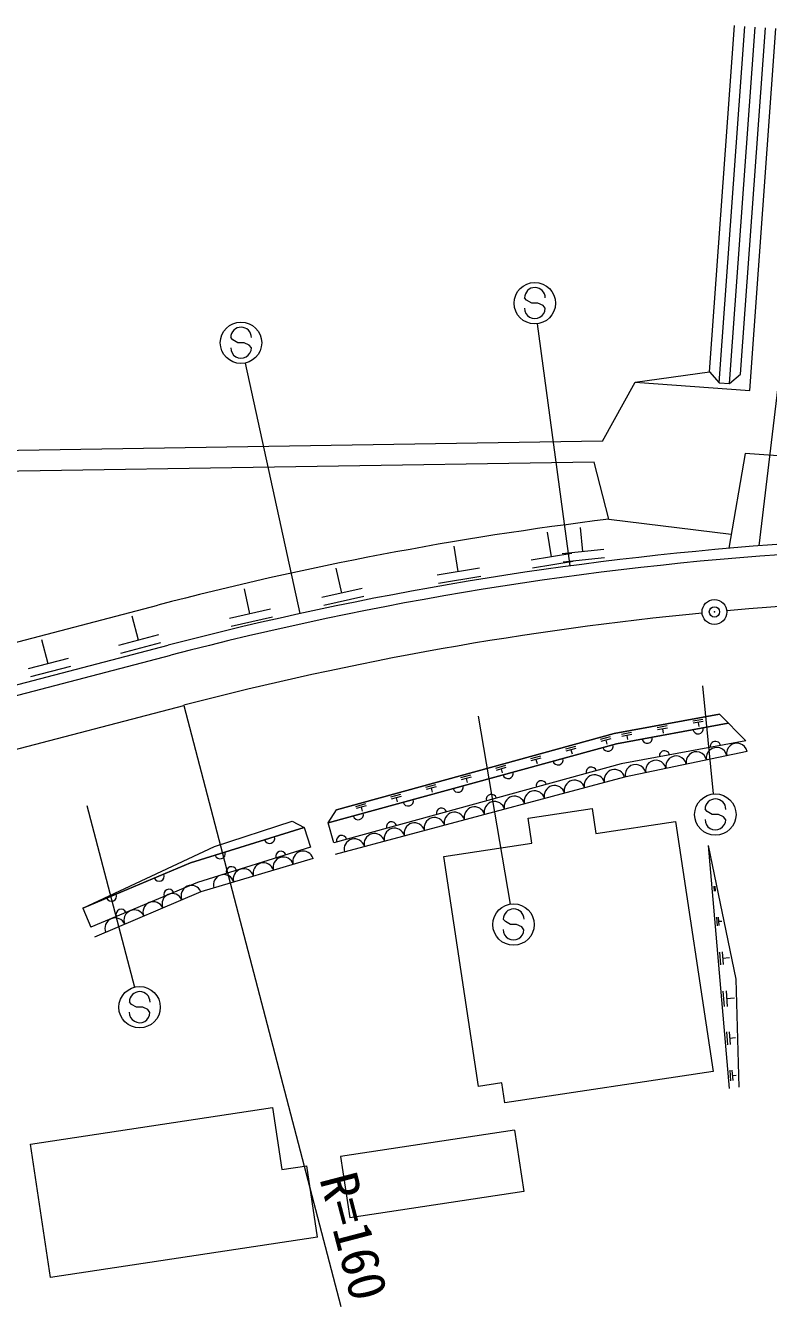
# Model space of a CAD drawing. Units: millimetres on the paper. Extents: x 40 to 680, y 20 to 380.
# Drawn here: x 333 to 368.9, y 270.8 to 332.7 of the extents above; entities that cross this region are included whole.
import ezdxf
from ezdxf.enums import TextEntityAlignment as Align

# ---------------------------------------------------------------- set-up
doc = ezdxf.new("R2010")
doc.units = ezdxf.units.MM
doc.header["$PDMODE"] = 32
doc.header["$PDSIZE"] = 0.5
doc.layers.add('M-BGD', color=7, linetype='Continuous', lineweight=18)
doc.styles.add('ＭＳ ゴシック', font='')
doc.styles.get('ＭＳ ゴシック').set_extended_font_data('MS Gothic')

msp = doc.modelspace()

# ---------------------------------------------------------------- linework, layer by layer
at = {"layer": 'M-BGD'}
for p, q in [((366.073, 315.958), (367.28, 332.676)), ((366.535, 315.423), (367.779, 332.64)), ((367.034, 315.386), (368.277, 332.604)), ((367.569, 315.849), (368.776, 332.568)), ((368.012, 315.049), (369.275, 332.532)), ((357.235, 319.413), (357.136, 319.531)), ((357.48, 319.273), (357.235, 319.413)), ((357.781, 319.271), (357.48, 319.273)), ((358.026, 319.159), (357.781, 319.271)), ((358.132, 319.023), (358.026, 319.159)), ((368.459, 307.554), (369.805, 318.749)), ((359.341, 306.584), (357.764, 318.281)), ((343.047, 317.499), (342.947, 317.617)), ((343.292, 317.36), (343.047, 317.499)), ((343.593, 317.357), (343.292, 317.36)), ((343.838, 317.246), (343.593, 317.357)), ((343.944, 317.109), (343.838, 317.246)), ((346.302, 304.283), (343.656, 316.382)), ((360.901, 312.608), (362.483, 315.454)), ((362.483, 315.454), (366.073, 315.958)), ((362.483, 315.454), (368.012, 315.049)), ((366.073, 315.958), (366.535, 315.423)), ((367.034, 315.386), (367.569, 315.849)), ((366.535, 315.423), (367.034, 315.386)), ((360.901, 312.608), (283.379, 311.361)), ((367.786, 312.009), (367.003, 307.434)), ((371.211, 311.765), (367.786, 312.009)), ((360.503, 311.602), (283.395, 310.361)), ((361.202, 308.839), (360.503, 311.602)), ((361.202, 308.839), (367.12, 308.115)), ((358.433, 307.023), (358.239, 308.218)), ((359.957, 307.273), (359.829, 308.443)), ((353.936, 306.311), (353.738, 307.532)), ((359.414, 307.182), (357.452, 306.863)), ((359.478, 306.789), (357.515, 306.471)), ((360.957, 307.382), (358.957, 307.164)), ((361, 306.982), (359, 306.764)), ((348.317, 305.275), (348.045, 306.474)), ((354.961, 306.477), (352.911, 306.145)), ((355.028, 306.067), (352.978, 305.735)), ((343.875, 304.275), (343.604, 305.469)), ((349.286, 305.495), (347.348, 305.055)), ((349.375, 305.108), (347.436, 304.667)), ((321.371, 299.973), (339.42, 304.689)), ((344.87, 304.502), (342.88, 304.049)), ((338.49, 302.999), (338.187, 304.16)), ((344.96, 304.104), (342.971, 303.651)), ((339.457, 303.251), (337.522, 302.746)), ((321.877, 298.038), (339.926, 302.754)), ((334.136, 301.861), (333.833, 303.022)), ((339.559, 302.864), (337.624, 302.359)), ((322.003, 297.555), (340.052, 302.27)), ((335.104, 302.114), (333.169, 301.608)), ((335.205, 301.727), (333.27, 301.221)), ((365.734, 300.788), (366.25, 295.573)), ((322.635, 295.136), (340.684, 299.851)), ((340.684, 299.851), (348.267, 270.825)), ((366.545, 299.42), (361.47, 298.483)), ((361.47, 298.483), (366.545, 299.42)), ((367.826, 298.132), (366.545, 299.42)), ((354.892, 299.332), (356.436, 290.252)), ((361.582, 297.995), (366.972, 298.991)), ((361.582, 297.995), (366.972, 298.991)), ((366.972, 298.991), (361.582, 297.995)), ((364.026, 298.853), (363.534, 298.763)), ((364.044, 298.755), (363.552, 298.664)), ((365.747, 299.171), (365.255, 299.08)), ((365.765, 299.073), (365.273, 298.982)), ((365.519, 299.028), (365.555, 298.831)), ((361.47, 298.483), (348.049, 294.806)), ((348.049, 294.806), (361.47, 298.483)), ((361.276, 298.326), (360.794, 298.194)), ((361.303, 298.23), (360.82, 298.098)), ((361.061, 298.164), (361.114, 297.971)), ((367.826, 298.132), (361.805, 297.02)), ((362.305, 298.536), (361.813, 298.445)), ((362.323, 298.437), (361.831, 298.346)), ((362.077, 298.392), (362.114, 298.195)), ((363.798, 298.71), (363.834, 298.513)), ((347.659, 294.181), (361.582, 297.995)), ((347.659, 294.181), (361.582, 297.995)), ((361.582, 297.995), (347.659, 294.181)), ((359.588, 297.864), (359.106, 297.732)), ((359.615, 297.767), (359.133, 297.635)), ((359.374, 297.701), (359.427, 297.508)), ((367.88, 297.626), (361.964, 296.381)), ((361.805, 297.02), (347.923, 293.216)), ((356.213, 296.939), (355.731, 296.807)), ((357.901, 297.401), (357.418, 297.269)), ((357.927, 297.305), (357.445, 297.173)), ((357.686, 297.239), (357.739, 297.046)), ((361.964, 296.381), (347.982, 292.652)), ((354.525, 296.477), (354.043, 296.344)), ((354.551, 296.38), (354.069, 296.248)), ((354.31, 296.314), (354.363, 296.121)), ((356.239, 296.843), (355.757, 296.71)), ((355.998, 296.777), (356.051, 296.584)), ((352.837, 296.014), (352.355, 295.882)), ((352.864, 295.918), (352.381, 295.786)), ((352.622, 295.852), (352.675, 295.659)), ((349.462, 295.089), (348.979, 294.957)), ((351.149, 295.552), (350.667, 295.42)), ((351.176, 295.455), (350.694, 295.323)), ((350.935, 295.389), (350.988, 295.196)), ((336.002, 295.01), (338.293, 286.238)), ((347.659, 294.181), (348.049, 294.806)), ((349.488, 294.993), (349.006, 294.861)), ((349.247, 294.927), (349.3, 294.734)), ((357.307, 294.406), (360.393, 294.87)), ((360.393, 294.87), (360.576, 293.654)), ((365.953, 294.718), (365.853, 294.836)), ((366.198, 294.579), (365.953, 294.718)), ((366.498, 294.576), (366.198, 294.579)), ((366.743, 294.465), (366.498, 294.576)), ((366.849, 294.328), (366.743, 294.465)), ((341.002, 292.238), (346.5, 293.954)), ((346.5, 293.954), (341.002, 292.238)), ((342.163, 293.029), (345.912, 294.251)), ((345.912, 294.251), (346.5, 293.954)), ((346.5, 293.954), (346.798, 293)), ((347.923, 293.216), (347.659, 294.181)), ((357.49, 293.189), (357.307, 294.406)), ((360.576, 293.654), (364.431, 294.234)), ((364.431, 294.234), (366.249, 282.172)), ((353.234, 292.547), (357.49, 293.189)), ((335.8, 290.06), (342.163, 293.029)), ((346.798, 293), (341.345, 291.297)), ((366.008, 293.082), (367.345, 286.621)), ((366.008, 293.082), (367.018, 281.35)), ((335.8, 290.06), (341.002, 292.238)), ((341.002, 292.238), (335.8, 290.06)), ((346.926, 292.454), (341.507, 290.851)), ((354.906, 281.449), (353.234, 292.547)), ((341.345, 291.297), (336.186, 289.138)), ((341.507, 290.851), (336.37, 288.655)), ((366.278, 291.114), (366.298, 290.88)), ((366.324, 291.118), (366.345, 290.884)), ((366.335, 291.001), (366.337, 291.001)), ((335.8, 290.06), (336.186, 289.138)), ((356.208, 289.407), (356.109, 289.525)), ((366.406, 289.62), (366.442, 289.208)), ((366.489, 289.627), (366.524, 289.215)), ((356.453, 289.267), (356.208, 289.407)), ((356.754, 289.265), (356.453, 289.267)), ((356.999, 289.153), (356.754, 289.265)), ((357.105, 289.017), (356.999, 289.153)), ((366.506, 289.421), (366.661, 289.435)), ((366.551, 287.938), (366.604, 287.327)), ((366.673, 287.949), (366.726, 287.337)), ((366.7, 287.643), (367.026, 287.671)), ((367.345, 286.621), (367.475, 281.406)), ((366.714, 286.045), (366.778, 285.302)), ((366.863, 286.058), (366.926, 285.314)), ((338.151, 285.411), (338.052, 285.529)), ((338.396, 285.272), (338.151, 285.411)), ((338.697, 285.269), (338.396, 285.272)), ((338.942, 285.158), (338.697, 285.269)), ((339.048, 285.021), (338.942, 285.158)), ((366.894, 285.686), (367.267, 285.718)), ((366.883, 284.079), (366.937, 283.455)), ((367.008, 284.09), (367.061, 283.466)), ((367.035, 283.778), (367.315, 283.802)), ((366.249, 282.172), (356.178, 280.654)), ((367.042, 282.229), (367.086, 281.718)), ((367.144, 282.238), (367.188, 281.727)), ((356.032, 281.619), (354.906, 281.449)), ((356.178, 280.654), (356.032, 281.619)), ((367.166, 281.982), (367.36, 281.999)), ((333.273, 278.664), (344.957, 280.424)), ((344.957, 280.424), (345.407, 277.437)), ((356.65, 279.336), (348.245, 278.07)), ((356.65, 279.336), (357.097, 276.37)), ((334.243, 272.226), (333.273, 278.664)), ((348.245, 278.07), (348.692, 275.104)), ((345.407, 277.437), (346.62, 277.62)), ((347.14, 274.169), (346.62, 277.62)), ((357.097, 276.37), (348.692, 275.104)), ((347.14, 274.169), (334.243, 272.226))]:
    msp.add_line(p, q, dxfattribs=at)
for centre, radius in [((357.63, 319.272), 1), ((343.442, 317.359), 1), ((366.305, 304.359), 0.6), ((366.348, 294.578), 1), ((356.603, 289.266), 1), ((338.546, 285.271), 1)]:
    msp.add_circle(centre, radius, dxfattribs=at)
for centre, radius, start, end in [((357.636, 319.527), 0.5, 359.55488, 179.55488), ((357.632, 319.027), 0.5, 179.55488, 359.55488), ((343.447, 317.613), 0.5, 359.55488, 179.55488), ((343.444, 317.113), 0.5, 179.55488, 359.55488), ((381.127, 145.047), 165, 96.93578, 104.64115), ((381.127, 145.047), 163, 83.82943, 104.64115), ((381.127, 145.047), 162.5, 82.92306, 104.64115), ((381.127, 145.047), 160, 82.92306, 95.10039), ((381.127, 145.047), 160, 95.53011, 104.64115), ((365.515, 298.722), 0.25, 190.46392, 10.46392), ((363.057, 298.268), 0.25, 190.46392, 10.46392), ((361.161, 297.88), 0.25, 195.32205, 15.32205), ((363.893, 297.405), 0.25, 10.46392, 190.46392), ((365.434, 297.111), 0.5, 11.88426, 191.88426), ((366.412, 297.317), 0.5, 11.88426, 191.88426), ((366.351, 297.859), 0.25, 10.46392, 190.46392), ((367.391, 297.523), 0.5, 11.88426, 191.88426), ((358.75, 297.22), 0.25, 195.32205, 15.32205), ((362.498, 296.493), 0.5, 11.88426, 191.88426), ((363.476, 296.699), 0.5, 11.88426, 191.88426), ((364.455, 296.905), 0.5, 11.88426, 191.88426), ((356.339, 296.559), 0.25, 195.32205, 15.32205), ((360.515, 295.994), 0.5, 14.93219, 194.93219), ((360.358, 296.623), 0.25, 15.32205, 195.32205), ((361.481, 296.252), 0.5, 14.93219, 194.93219), ((353.928, 295.898), 0.25, 195.32205, 15.32205), ((357.616, 295.221), 0.5, 14.93219, 194.93219), ((357.947, 295.963), 0.25, 15.32205, 195.32205), ((358.582, 295.479), 0.5, 14.93219, 194.93219), ((359.549, 295.737), 0.5, 14.93219, 194.93219), ((351.517, 295.238), 0.25, 195.32205, 15.32205), ((355.684, 294.706), 0.5, 14.93219, 194.93219), ((355.536, 295.302), 0.25, 15.32205, 195.32205), ((356.65, 294.964), 0.5, 14.93219, 194.93219), ((366.353, 294.832), 0.5, 359.55488, 179.55488), ((349.106, 294.577), 0.25, 195.32205, 15.32205), ((352.785, 293.933), 0.5, 14.93219, 194.93219), ((353.125, 294.641), 0.25, 15.32205, 195.32205), ((353.751, 294.191), 0.5, 14.93219, 194.93219), ((354.718, 294.448), 0.5, 14.93219, 194.93219), ((350.853, 293.418), 0.5, 14.93219, 194.93219), ((350.714, 293.981), 0.25, 15.32205, 195.32205), ((351.819, 293.675), 0.5, 14.93219, 194.93219), ((366.349, 294.332), 0.5, 179.55488, 359.55488), ((344.82, 293.43), 0.25, 197.33768, 17.33768), ((348.303, 293.32), 0.25, 15.32205, 195.32205), ((348.92, 292.902), 0.5, 14.93219, 194.93219), ((349.886, 293.16), 0.5, 14.93219, 194.93219), ((342.434, 292.685), 0.25, 197.33768, 17.33768), ((345.366, 292.553), 0.25, 17.33768, 197.33768), ((346.446, 292.312), 0.5, 16.47717, 196.47717), ((342.98, 291.808), 0.25, 17.33768, 197.33768), ((343.569, 291.461), 0.5, 16.47717, 196.47717), ((344.528, 291.745), 0.5, 16.47717, 196.47717), ((345.487, 292.028), 0.5, 16.47717, 196.47717), ((339.489, 291.605), 0.25, 202.71259, 22.71259), ((342.61, 291.177), 0.5, 16.47717, 196.47717), ((337.183, 290.639), 0.25, 202.71259, 22.71259), ((340.128, 290.261), 0.5, 23.14635, 203.14635), ((339.961, 290.718), 0.25, 22.71259, 202.71259), ((341.047, 290.654), 0.5, 23.14635, 203.14635), ((339.208, 289.868), 0.5, 23.14635, 203.14635), ((337.369, 289.082), 0.5, 23.14635, 203.14635), ((337.655, 289.753), 0.25, 22.71259, 202.71259), ((338.289, 289.475), 0.5, 23.14635, 203.14635), ((356.609, 289.521), 0.5, 359.55488, 179.55488), ((356.605, 289.021), 0.5, 179.55488, 359.55488), ((338.552, 285.525), 0.5, 359.55488, 179.55488), ((338.548, 285.025), 0.5, 179.55488, 359.55488)]:
    msp.add_arc(centre, radius, start, end, dxfattribs=at)
msp.add_point((366.305, 304.359), dxfattribs=at)

# ---------------------------------------------------------------- texts
at = {"layer": 'M-BGD', "style": 'ＭＳ ゴシック'}
msp.add_text('R=160', height=1.833, rotation=284.641, dxfattribs=at).set_placement((348.267, 270.825), align=Align.BOTTOM_RIGHT)

doc.saveas('drawing.dxf')
